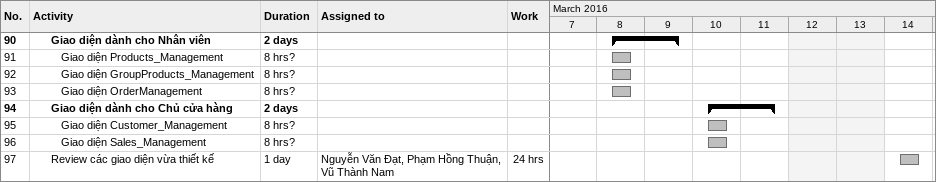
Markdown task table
| ID | Level | Task | Duration | Start | Finish | Resources | Work (h) |
|---|---|---|---|---|---|---|---|
| 90 | 3 | **Giao diện dành cho Nhân viên** | 2d | 2016-03-08 | 2016-03-09 |  |  |
| 91 | 4 | Giao diện Products_Management | 8h? | 2016-03-08 | 2016-03-08 |  |  |
| 92 | 4 | Giao diện GroupProducts_Management | 8h? | 2016-03-08 | 2016-03-08 |  |  |
| 93 | 4 | Giao diện OrderManagement | 8h? | 2016-03-08 | 2016-03-08 |  |  |
| 94 | 3 | **Giao diện dành cho Chủ cửa hàng** | 2d | 2016-03-10 | 2016-03-11 |  |  |
| 95 | 4 | Giao diện Customer_Management | 8h? | 2016-03-10 | 2016-03-10 |  |  |
| 96 | 4 | Giao diện Sales_Management | 8h? | 2016-03-10 | 2016-03-10 |  |  |
| 97 | 3 | Review các giao diện vừa thiết kế | 1d | 2016-03-14 | 2016-03-14 | Nguyễn Văn Đạt, Phạm Hồng Thuận, Vũ Thành Nam | 24 |
